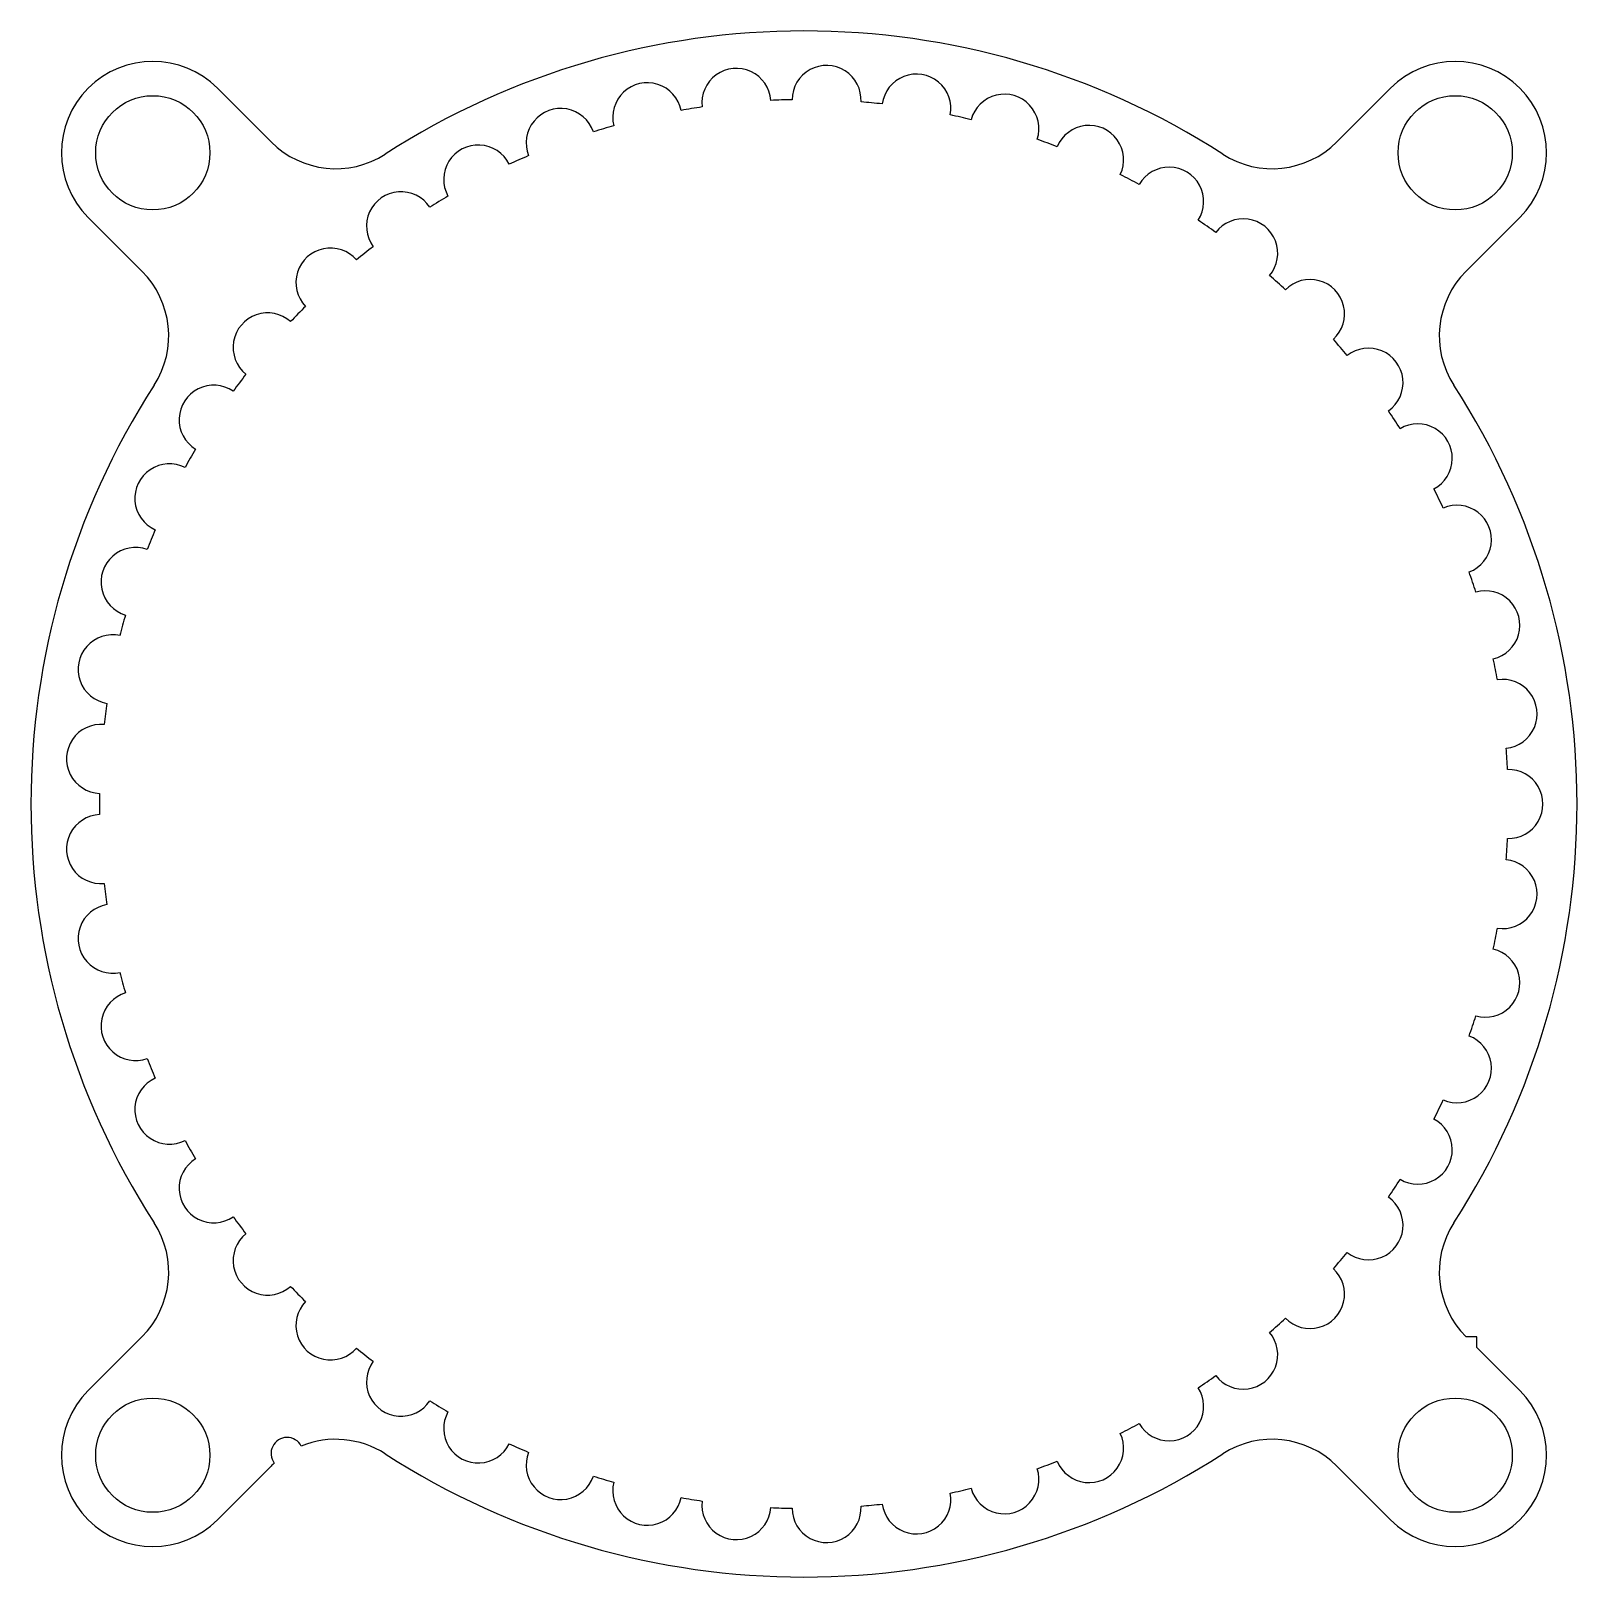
# Model space of a CAD drawing. Header units: millimetres. Extents: x -33.8 to 33.8, y -33.8 to 33.8.
import ezdxf

# ---------------------------------------------------------------- set-up
doc = ezdxf.new("R2010")
doc.units = ezdxf.units.MM

msp = doc.modelspace()

# ---------------------------------------------------------------- linework, layer by layer
at = {"color": 7, "linetype": 'Continuous', "lineweight": 25}
for p, q in [((-23.32, 28.977), (-25.671, 31.328)), ((25.671, 31.328), (23.32, 28.977)), ((-31.328, 25.671), (-28.977, 23.32)), ((28.977, 23.32), (31.328, 25.671)), ((-28.977, -23.32), (-31.328, -25.671)), ((29.45, -23.32), (28.977, -23.32)), ((29.45, -23.793), (29.45, -23.32)), ((31.328, -25.671), (29.45, -23.793)), ((-25.671, -31.328), (-23.32, -28.977)), ((23.32, -28.977), (25.671, -31.328))]:
    msp.add_line(p, q, dxfattribs=at)
for centre in [(-28.5, 28.5), (28.5, 28.5), (-28.5, -28.5), (28.5, -28.5)]:
    msp.add_circle(centre, 2.5, dxfattribs=at)
for centre, radius, start, end in [((0, 0), 33.835, 57.20701, 122.79299), ((-28.5, 28.5), 4, 45, 225), ((28.5, 28.5), 4, 315, 135), ((-2.96, 30.688), 1.51, 4.10694, 186.91347), ((0.988, 30.814), 1.51, 356.76, 179.56653), ((4.92, 30.435), 1.51, 349.41306, 172.21959), ((-6.86, 30.057), 1.51, 11.45388, 194.26041), ((0, 0), 30.83, 98.31673, 100.05061), ((0, 0), 30.83, 90.96979, 92.70368), ((0, 0), 30.83, 83.62286, 85.35674), ((8.772, 29.556), 1.51, 342.06612, 164.87265), ((-10.648, 28.933), 1.51, 18.80082, 201.60735), ((0, 0), 30.83, 76.27592, 78.0098), ((0, 0), 30.83, 105.66367, 107.39755), ((12.479, 28.191), 1.51, 334.71918, 157.52571), ((-20.492, 31.805), 4, 225, 302.79299), ((-14.26, 27.334), 1.51, 26.14776, 208.95428), ((0, 0), 30.83, 68.92898, 70.66286), ((20.492, 31.805), 4, 237.20701, 315), ((0, 0), 30.83, 113.01061, 114.74449), ((15.982, 26.364), 1.51, 327.37225, 150.17877), ((0, 0), 30.83, 61.58204, 63.31592), ((-17.638, 25.286), 1.51, 33.49469, 216.30122), ((0, 0), 30.83, 120.35755, 122.09143), ((0, 0), 30.83, 54.2351, 55.96898), ((19.222, 24.104), 1.51, 320.02531, 142.83184), ((0, 0), 30.83, 127.70449, 129.43837), ((-20.727, 22.823), 1.51, 40.84163, 223.64816), ((-31.805, 20.492), 4, 327.20701, 45), ((0, 0), 30.83, 46.88816, 48.62204), ((31.805, 20.492), 4, 135, 212.79299), ((22.147, 21.448), 1.51, 312.67837, 135.4849), ((0, 0), 30.83, 135.05143, 136.78531), ((-23.475, 19.985), 1.51, 48.18857, 230.9951), ((0, 0), 30.83, 39.54122, 41.2751), ((24.708, 18.44), 1.51, 305.33143, 128.13796), ((0, 0), 33.835, 147.20701, 212.79299), ((-25.838, 16.819), 1.51, 55.53551, 238.34204), ((0, 0), 30.83, 142.39837, 144.13225), ((0, 0), 33.835, 327.20701, 32.79299), ((0, 0), 30.83, 32.19428, 33.92817), ((26.863, 15.129), 1.51, 297.98449, 120.79102), ((0, 0), 30.83, 149.7453, 151.47919), ((-27.777, 13.377), 1.51, 62.88245, 245.68898), ((0, 0), 30.83, 24.84734, 26.58123), ((28.577, 11.569), 1.51, 290.63755, 113.44408), ((0, 0), 30.83, 157.09224, 158.82612), ((-29.259, 9.715), 1.51, 70.22939, 253.03592), ((0, 0), 30.83, 17.50041, 19.23429), ((29.822, 7.82), 1.51, 283.29061, 106.09714), ((0, 0), 30.83, 164.43918, 166.17306), ((-30.261, 5.893), 1.51, 77.57633, 260.38286), ((0, 0), 30.83, 10.15347, 11.88735), ((30.577, 3.942), 1.51, 275.94367, 98.7502), ((0, 0), 30.83, 171.78612, 173.52), ((-30.767, 1.975), 1.51, 84.92327, 267.72979), ((0, 0), 30.83, 2.80653, 4.54041), ((30.83, 0), 1.51, 268.59674, 91.40326), ((0, 0), 30.83, 179.13306, 180.86694), ((-30.767, -1.975), 1.51, 92.27021, 275.07673), ((0, 0), 30.83, 355.45959, 357.19347), ((30.577, -3.942), 1.51, 261.2498, 84.05633), ((0, 0), 30.83, 186.48, 188.21388), ((-30.261, -5.893), 1.51, 99.61714, 282.42367), ((0, 0), 30.83, 348.11265, 349.84653), ((29.822, -7.82), 1.51, 253.90286, 76.70939), ((0, 0), 30.83, 193.82694, 195.56082), ((-29.259, -9.715), 1.51, 106.96408, 289.77061), ((0, 0), 30.83, 340.76571, 342.49959), ((28.577, -11.569), 1.51, 246.55592, 69.36245), ((0, 0), 30.83, 201.17388, 202.90776), ((-27.777, -13.377), 1.51, 114.31102, 297.11755), ((0, 0), 30.83, 333.41877, 335.15266), ((26.863, -15.129), 1.51, 239.20898, 62.01551), ((0, 0), 30.83, 208.52081, 210.2547), ((-25.838, -16.819), 1.51, 121.65796, 304.46449), ((0, 0), 30.83, 326.07183, 327.80572), ((24.708, -18.44), 1.51, 231.86204, 54.66857), ((0, 0), 30.83, 215.86775, 217.60163), ((-31.805, -20.492), 4, 315, 32.79299), ((-23.475, -19.985), 1.51, 129.0049, 311.81143), ((31.805, -20.492), 4, 147.20701, 225), ((0, 0), 30.83, 318.7249, 320.45878), ((22.147, -21.448), 1.51, 224.5151, 47.32163), ((0, 0), 30.83, 223.21469, 224.94857), ((-20.727, -22.823), 1.51, 136.35184, 319.15837), ((0, 0), 30.83, 311.37796, 313.11184), ((19.222, -24.104), 1.51, 217.16816, 39.97469), ((0, 0), 30.83, 230.56163, 232.29551), ((-17.638, -25.286), 1.51, 143.69878, 326.50531), ((0, 0), 30.83, 304.03102, 305.7649), ((-28.5, -28.5), 4, 135, 315), ((15.982, -26.364), 1.51, 209.82123, 32.62775), ((28.5, -28.5), 4, 225, 45), ((0, 0), 30.83, 237.90857, 239.64245), ((-14.26, -27.334), 1.51, 151.04572, 333.85224), ((-22.625, -28.422), 0.7, 27.21169, 217.25129), ((12.479, -28.191), 1.51, 202.47429, 25.28082), ((0, 0), 30.83, 296.68408, 298.41796), ((-20.492, -31.805), 4, 57.20701, 112.19189), ((0, 0), 30.83, 245.25551, 246.98939), ((-10.648, -28.933), 1.51, 158.39265, 341.19918), ((20.492, -31.805), 4, 45, 122.79299), ((-20.492, -31.805), 4, 132.27109, 135), ((0, 0), 33.835, 237.20701, 302.79299), ((8.772, -29.556), 1.51, 195.12735, 17.93388), ((0, 0), 30.83, 289.33714, 291.07102), ((0, 0), 30.83, 252.60245, 254.33633), ((-6.86, -30.057), 1.51, 165.73959, 348.54612), ((0, 0), 30.83, 259.94939, 261.68327), ((4.92, -30.435), 1.51, 187.78041, 10.58694), ((0, 0), 30.83, 281.9902, 283.72408), ((-2.96, -30.688), 1.51, 173.08653, 355.89306), ((0, 0), 30.83, 267.29632, 269.03021), ((0.988, -30.814), 1.51, 180.43347, 3.24), ((0, 0), 30.83, 274.64326, 276.37714)]:
    msp.add_arc(centre, radius, start, end, dxfattribs=at)

doc.saveas('drawing.dxf')
